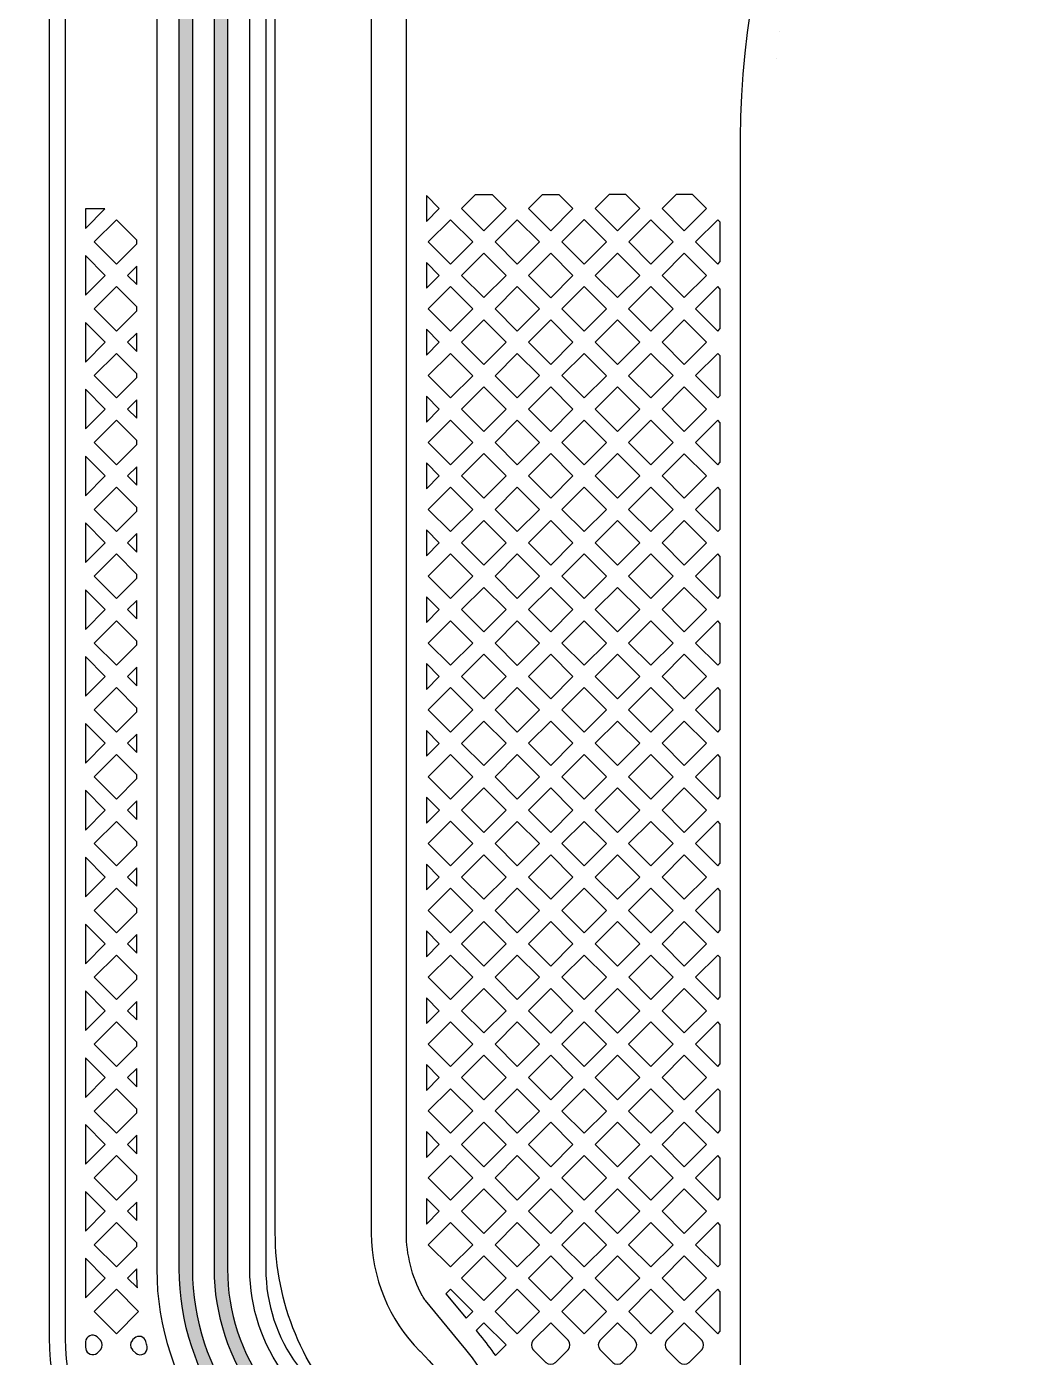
# Model space of a CAD drawing. Extents: x 3807 to 4077, y -466 to -276.
# Drawn here: x 3952.6 to 3958.98, y -406.12 to -397.67 of the extents above; entities that cross this region are included whole.
import ezdxf

# ---------------------------------------------------------------- set-up
doc = ezdxf.new("R2010")
doc.units = 0
doc.layers.add('gbr-dxf', color=7, linetype='Continuous')
doc.layers.add('gbr-outline-dxf', color=2, linetype='Continuous')
doc.layers.add('備註', color=1, linetype='Continuous', lineweight=9)
pattern_1 = [(0, (35.01403, -7.54149), (0, 0.06985), [0.0508, -0.01905]), (90, (35.01403, -7.54149), (-0.06985, 4e-18), [0.0508, -0.01905])]

msp = doc.modelspace()

# ---------------------------------------------------------------- hatches: boundary and pattern name
at = {"layer": '備註', "linetype": 'Continuous'}
h = msp.add_hatch(dxfattribs=at)
h.set_pattern_fill('ANGLE', color=4, scale=0.01, style=0)
h.set_pattern_definition(pattern_1)
h.paths.add_polyline_path([(3954.2188, -409.1791), (3954.2188, -409.1793), (3954.0408, -409.1793), (3954.0408, -408.6471), (3954.0406, -408.6464), (3954.1424, -408.5597), (3954.1614, -408.4634, -0.011884), (3954.1618, -408.4617, 0.047835), (3954.1703, -408.3723), (3954.1704, -408.3709), (3954.1704, -407.3891, -0.013493), (3954.1703, -407.3871, 0.16023), (3953.8779, -406.4987, -0.011743), (3953.8769, -406.4974, -0.160569), (3953.5678, -405.5578, -0.013355), (3953.5678, -405.5558), (3953.5678, -396.0388), (3953.5679, -396.0374, -0.198875), (3956.9056, -387.9793), (3956.9056, -387.9793), (3956.9056, -387.9793), (3956.9057, -387.9793), (3962.1146, -382.7703), (3962.1146, -382.7703), (3962.1147, -382.7702, 0.081468), (3964.1239, -379.9726, 0.107635), (3965.2315, -374.8905), (3965.2315, -374.8891), (3965.2315, -371.493, -0.005329), (3965.2312, -371.4684, -0.01598), (3965.2313, -371.466), (3965.2313, -328.7164, 0.02287), (3965.2075, -328.1979, -0.010413), (3965.2073, -328.1965, 0.017003), (3965.2031, -328.1636, -0.010657), (3965.2028, -328.1621, -0.003258), (3965.2017, -328.1547, -0.030586), (3965.2004, -328.1499, -0.043208), (3965.1952, -328.0975, -0.014798), (3965.1952, -328.0953, 0.022961), (3965.1921, -328.0509, -0.010581), (3965.1919, -328.0494, 0.133259), (3964.0815, -325.2912, -0.011775), (3964.0804, -325.2899, -0.163384), (3962.913, -321.814), (3962.913, -321.814), (3962.913, -312.4045), (3962.913, -312.403, -0.129716), (3963.3575, -310.7189, -0.010688), (3963.3583, -310.7176, 0.009413), (3963.3978, -310.6446, -0.008282), (3963.3982, -310.6438, -0.077139), (3963.8947, -309.965), (3963.8949, -309.9648), (3963.9649, -309.8945, -0.024653), (3963.9676, -309.8916, 0.19899), (3964.2516, -309.2067), (3964.2516, -309.2052), (3964.2516, -308.1821, -0.013626), (3964.2515, -308.18, 0.15526), (3964.2433, -308.1541, -0.047374), (3964.2387, -308.1519, -0.192505), (3964.143, -308.0276), (3964.1408, -308.0276), (3964.1408, -307.4947), (3964.3189, -307.4947), (3964.3189, -308.0276), (3964.3152, -308.0276, 0.020922), (3964.315, -308.0506), (3964.315, -308.0526, 0.077712), (3964.3285, -308.137, -0.085172), (3964.3298, -308.1453, -0.063907), (3964.3345, -308.1775, -0.01602), (3964.3346, -308.18), (3964.3346, -309.2066, -0.010618), (3964.3346, -309.2081, -0.197688), (3964.0289, -309.9476, -0.026109), (3964.0261, -309.9507), (3963.9537, -310.0233), (3963.9534, -310.0237, 0.077044), (3963.4724, -310.681, -0.00837), (3963.472, -310.6819, -0.009676), (3963.4298, -310.7597, -0.010876), (3963.429, -310.761, 0.129497), (3962.996, -312.4016), (3962.996, -312.403), (3962.996, -321.814, 0.163308), (3964.1456, -325.2384, -0.011598), (3964.1466, -325.2397, -0.133268), (3965.2742, -328.0382, -0.010737), (3965.2744, -328.0397, -0.024929), (3965.2782, -328.0961, -0.015908), (3965.2782, -328.0986, 0.033744), (3965.2809, -328.1283, -0.058086), (3965.283, -328.1377, 0.004537), (3965.2845, -328.1471, -0.010536), (3965.2848, -328.1485, -0.017065), (3965.2898, -328.1872, -0.011298), (3965.29, -328.1888, -0.022937), (3965.3143, -328.7164), (3965.3143, -328.7164), (3965.3143, -371.4684, -0.015825), (3965.3142, -371.4708, 0.004854), (3965.3145, -371.4915), (3965.3145, -371.4926), (3965.3145, -374.8876), (3965.3145, -374.889, -0.10765), (3964.1997, -380.0064, -0.014988), (3964.1987, -380.0085, -0.081493), (3962.1733, -382.8289), (3962.1733, -382.829), (3962.1733, -382.829), (3956.9643, -388.0379, 0.19891), (3953.6509, -396.0388), (3953.6508, -396.0402), (3953.6508, -405.5577, -0.01346), (3953.6508, -405.5598, 0.159945), (3953.9427, -406.4467, -0.011483), (3953.9437, -406.448, -0.160175), (3954.2533, -407.3849, -0.013717), (3954.2534, -407.387), (3954.2534, -408.3723, -0.010663), (3954.2533, -408.3738, -0.048065), (3954.2429, -408.4794, -0.012301), (3954.2425, -408.4812), (3954.2234, -408.5781, -0.008453), (3954.2235, -408.5791), (3954.2189, -409.1793)])
h = msp.add_hatch(dxfattribs=at)
h.set_pattern_fill('ANGLE', color=4, scale=0.01, style=0)
h.set_pattern_definition(pattern_1)
h.paths.add_polyline_path([(3964.5581, -308.1939), (3964.5581, -309.2069, -0.016305), (3964.5581, -309.2094, -0.198398), (3964.1845, -310.1085), (3964.1843, -310.1087), (3964.1119, -310.1813), (3964.1116, -310.1817, 0.077062), (3963.671, -310.7839, -0.008577), (3963.6705, -310.7848, -0.009589), (3963.6245, -310.8694), (3963.6241, -310.8702, 0.129718), (3963.2196, -312.4032, -0.013487), (3963.2195, -312.4053), (3963.2195, -321.8137), (3963.2195, -321.8151, 0.163227), (3964.3236, -325.1033, -0.011714), (3964.3246, -325.1046, -0.133288), (3965.4964, -328.012, -0.011579), (3965.4966, -328.0137, -0.022888), (3965.5016, -328.0859, -0.047003), (3965.5031, -328.0935, 0.014638), (3965.5056, -328.1127, -0.015724), (3965.5059, -328.1151, -0.01582), (3965.5124, -328.165, -0.017779), (3965.5128, -328.1677, -0.022951), (3965.5378, -328.7161, -0.01598), (3965.5377, -328.7186), (3965.5377, -371.4634, -0.019686), (3965.538, -371.4665, -0.017758), (3965.5381, -371.4693, 0.005313), (3965.5381, -371.4872, -0.018449), (3965.538, -371.4902), (3965.538, -374.8879), (3965.538, -374.8893, -0.107714), (3964.4016, -380.1025, -0.014366), (3964.4006, -380.1045, -0.081576), (3962.3316, -382.9872), (3962.3316, -382.9872), (3962.3316, -382.9872), (3957.1225, -388.1962), (3957.1223, -388.1965, 0.198894), (3953.8744, -396.0386), (3953.8744, -396.04), (3953.8744, -405.5577, -0.013447), (3953.8743, -405.5598, 0.159762), (3954.1222, -406.3136, -0.011483), (3954.1233, -406.3149, -0.160219), (3954.4768, -407.3847, -0.013731), (3954.4769, -407.3868), (3954.4769, -408.5406), (3954.569, -408.6464), (3954.5689, -408.6467), (3954.5689, -409.1792), (3954.3908, -409.1792), (3954.3908, -408.6468), (3954.3907, -408.6464), (3954.3939, -408.5885), (3954.3939, -407.3889, -0.013465), (3954.3938, -407.3868, 0.16027), (3954.0575, -406.3656, -0.011743), (3954.0565, -406.3642, -0.160496), (3953.7913, -405.5578, -0.013355), (3953.7914, -405.5558), (3953.7914, -396.0386), (3953.7914, -396.0371, -0.198861), (3957.0636, -388.1378), (3957.0638, -388.1375), (3962.2729, -382.9285), (3962.2729, -382.9285), (3962.2729, -382.9285, 0.081551), (3964.3258, -380.0687, 0.107699), (3965.455, -374.8908), (3965.455, -374.8893), (3965.455, -371.4878, -0.014064), (3965.4551, -371.4856, -0.003369), (3965.455, -371.4736, -0.030125), (3965.4547, -371.4687), (3965.4547, -328.7162, -0.016022), (3965.4548, -328.7137, 0.022735), (3965.4303, -328.178, -0.015857), (3965.43, -328.1756, 0.017511), (3965.4236, -328.1261, -0.019536), (3965.4232, -328.123, -0.009196), (3965.4212, -328.1081, -0.08322), (3965.4187, -328.0946, 0.024776), (3965.4143, -328.0246, -0.009807), (3965.4142, -328.0233, 0.133281), (3964.2595, -325.1561, -0.011696), (3964.2584, -325.1547, -0.163374), (3963.1365, -321.8137), (3963.1365, -321.8123), (3963.1365, -312.4033, -0.013556), (3963.1366, -312.4012, -0.12949), (3963.5515, -310.83), (3963.5519, -310.8292, 0.009593), (3963.5964, -310.7474), (3963.5968, -310.7467, -0.077165), (3964.0529, -310.123), (3964.0531, -310.1228), (3964.1255, -310.0502), (3964.1258, -310.0498, 0.1989), (3964.4751, -309.2069, -0.01598), (3964.4751, -309.2045), (3964.4751, -308.1939, -0.043357), (3964.477, -308.1719, -0.11098), (3964.4788, -308.16, 0.10686), (3964.4925, -308.0725, -0.135663), (3964.4956, -308.0582, 0.032048), (3964.4945, -308.0312), (3964.4907, -308.0276), (3964.4908, -308.0273), (3964.4908, -307.4947), (3964.6688, -307.4947), (3964.6688, -308.0271), (3964.669, -308.0276), (3964.6652, -308.0313, -0.241105), (3964.5908, -308.142, -0.020161), (3964.5839, -308.1496), (3964.5838, -308.1497), (3964.5714, -308.162), (3964.5713, -308.1621, 0.199548), (3964.5581, -308.1939)])

# ---------------------------------------------------------------- linework, layer by layer
at = {"layer": 'gbr-dxf', "linetype": 'Continuous'}
for points in [[(3958.7836, -394.5773, 0.207988), (3957.13, -398.3802), (3957.13, -398.5809, -0.010927), (3957.1301, -398.5834), (3957.1301, -408.3532, -0.013743)], [(3952.7417, -396.0345), (3952.7417, -405.9959, 0.198901), (3953.1557, -406.9949, -0.198712)], [(3953.2271, -406.9206, -0.197971), (3952.8448, -405.9985, -0.01119), (3952.8448, -405.9959), (3952.8448, -398.7674, -0.010918), (3952.8448, -398.7648), (3952.8448, -396.0345, -0.079877)], [(3953.4249, -396.0376), (3953.4249, -398.7655), (3953.425, -398.7673), (3953.425, -405.5595, 0.159807), (3953.7601, -406.5795, -0.01442)], [(3953.8769, -406.4974, -0.160569), (3953.5678, -405.5578, -0.013355), (3953.5678, -405.5558), (3953.5678, -396.0388)], [(3953.6508, -396.0402), (3953.6508, -405.5577, -0.01346), (3953.6508, -405.5598, 0.159945), (3953.9427, -406.4467, -0.011483)], [(3953.8744, -396.04), (3953.8744, -405.5577, -0.013447), (3953.8743, -405.5598, 0.159762), (3954.1222, -406.3136, -0.011483), (3954.1233, -406.3149, -0.160219), (3954.4768, -407.3847, -0.013731), (3954.4769, -407.3868), (3954.4769, -408.5406), (3954.569, -408.6464), (3954.5689, -408.6467), (3954.5689, -409.1792), (3954.3908, -409.1792), (3954.3908, -408.6468), (3954.3907, -408.6464), (3954.3939, -408.5885), (3954.3939, -407.3889, -0.013465), (3954.3938, -407.3868, 0.16027), (3954.0575, -406.3656, -0.011743), (3954.0565, -406.3642, -0.160496), (3953.7913, -405.5578, -0.013355), (3953.7914, -405.5558), (3953.7914, -396.0386)], [(3954.237, -406.2308, -0.159783), (3954.0157, -405.5609, -0.012478), (3954.0157, -405.5586), (3954.0157, -396.0389, -0.014513)], [(3954.1173, -396.0416), (3954.1173, -405.5562, -0.012174), (3954.1173, -405.5585, 0.159868), (3954.3177, -406.169, -0.009738)], [(3954.6678, -406.513, -0.198915), (3954.1772, -405.3287), (3954.1773, -405.3248), (3954.1773, -396.0389, -0.005038)], [(3954.7869, -396.0443), (3954.7869, -405.3287), (3954.7868, -405.3321, 0.197107), (3955.0961, -406.0791, -0.003919), (3955.0989, -406.0819, -0.198233), (3955.5842, -407.2491, -0.004125)], [(3955.8069, -407.2525, 0.173916), (3955.3782, -406.0579, -0.012581), (3955.3763, -406.0556), (3955.1317, -405.7588, -0.010499), (3955.1301, -405.757, -0.04898), (3955.1111, -405.7284, -0.008571), (3955.1102, -405.7267, -0.123763), (3955.0099, -405.3287), (3955.0099, -405.3268), (3955.0099, -398.6988), (3955.0099, -398.6983), (3955.0099, -398.5852), (3955.0099, -398.5817), (3955.0099, -396.7529, -0.409923)]]:
    msp.add_lwpolyline(points, format="xyb", dxfattribs=at)
for points in [[(3955.1369, -398.9104), (3955.2189, -398.8284), (3955.1369, -398.7465)], [(3955.3604, -398.8284), (3955.5017, -398.9698), (3955.6432, -398.8283), (3955.5569, -398.742), (3955.4465, -398.7423)], [(3955.7847, -398.8283), (3955.9261, -398.9696), (3956.0674, -398.8283), (3955.98, -398.7409), (3955.8718, -398.7412)], [(3956.2089, -398.8283), (3956.3504, -398.9697), (3956.4917, -398.8284), (3956.4032, -398.7398), (3956.2971, -398.7401)], [(3956.6333, -398.8284), (3956.7746, -398.9697), (3956.9158, -398.8284), (3956.8261, -398.7387), (3956.7227, -398.7389)], [(3953.0954, -398.8308), (3952.9718, -398.8308), (3952.9718, -398.9544)], [(3953.0272, -399.0405), (3953.1685, -399.1818), (3953.298, -399.0524), (3953.298, -399.0286), (3953.1685, -398.8992)], [(3955.1484, -399.0405), (3955.2897, -399.1818), (3955.431, -399.0405), (3955.2896, -398.8992)], [(3955.5725, -399.0405), (3955.7138, -399.1819), (3955.8553, -399.0404), (3955.714, -398.8991)], [(3955.9968, -399.0404), (3956.1383, -399.1818), (3956.2796, -399.0405), (3956.1382, -398.899)], [(3956.4212, -399.0405), (3956.5625, -399.1818), (3956.7038, -399.0405), (3956.5625, -398.8991)], [(3956.8454, -399.0405), (3956.9867, -399.1818), (3957.0031, -399.1654), (3957.0031, -398.9157), (3956.9866, -398.8992)], [(3955.3605, -399.2525), (3955.5018, -399.3939), (3955.643, -399.2526), (3955.5017, -399.1113)], [(3955.7846, -399.2526), (3955.926, -399.3941), (3956.0675, -399.2526), (3955.9261, -399.1111)], [(3956.209, -399.2526), (3956.3504, -399.3939), (3956.4917, -399.2526), (3956.3504, -399.1112)], [(3956.6332, -399.2526), (3956.7746, -399.3939), (3956.9159, -399.2525), (3956.7746, -399.1112)], [(3952.9718, -399.3786), (3953.0977, -399.2526), (3952.9718, -399.1266)], [(3955.1369, -399.3346), (3955.2189, -399.2525), (3955.1369, -399.1705)], [(3953.0272, -399.4647), (3953.1686, -399.6062), (3953.298, -399.4768), (3953.298, -399.4528), (3953.1685, -399.3234)], [(3955.1484, -399.4647), (3955.2897, -399.606), (3955.431, -399.4646), (3955.2897, -399.3233)], [(3955.5726, -399.4646), (3955.714, -399.6061), (3955.8553, -399.4648), (3955.7138, -399.3234)], [(3955.9968, -399.4648), (3956.1381, -399.6062), (3956.2796, -399.4647), (3956.1383, -399.3234)], [(3956.4211, -399.4647), (3956.5625, -399.606), (3956.7038, -399.4647), (3956.5625, -399.3233)], [(3956.8453, -399.4647), (3956.9867, -399.606), (3957.0031, -399.5896), (3957.0031, -399.3397), (3956.9867, -399.3233)], [(3955.3604, -399.6767), (3955.5019, -399.8182), (3955.6433, -399.6769), (3955.5018, -399.5354)], [(3955.7848, -399.6769), (3955.9261, -399.8182), (3956.0674, -399.6769), (3955.926, -399.5356)], [(3956.2089, -399.6769), (3956.3502, -399.8183), (3956.4917, -399.6768), (3956.3504, -399.5354)], [(3956.6332, -399.6768), (3956.7745, -399.8181), (3956.9159, -399.6767), (3956.7746, -399.5354)], [(3952.9718, -399.803), (3953.0978, -399.6769), (3952.9718, -399.5508)], [(3955.1369, -399.7587), (3955.2189, -399.6767), (3955.1369, -399.5948)], [(3953.0274, -399.8889), (3953.1687, -400.0303), (3953.298, -399.901), (3953.298, -399.8771), (3953.1686, -399.7477)], [(3955.1483, -399.8889), (3955.2898, -400.0303), (3955.4311, -399.889), (3955.2897, -399.7475)], [(3955.5727, -399.889), (3955.714, -400.0303), (3955.8553, -399.8889), (3955.714, -399.7476)], [(3955.9969, -399.8889), (3956.1382, -400.0303), (3956.2794, -399.889), (3956.1381, -399.7477)], [(3956.421, -399.889), (3956.5623, -400.0303), (3956.7038, -399.8889), (3956.5625, -399.7475)], [(3956.8453, -399.8889), (3956.9866, -400.0302), (3957.0031, -400.0138), (3957.0031, -399.7639), (3956.9867, -399.7475)], [(3952.9718, -400.2272), (3953.0979, -400.101), (3952.9718, -399.9749)], [(3955.1369, -400.1832), (3955.219, -400.1011), (3955.1369, -400.019)], [(3955.3606, -400.1011), (3955.5019, -400.2424), (3955.6432, -400.1011), (3955.5019, -399.9597)], [(3955.7848, -400.1011), (3955.9261, -400.2424), (3956.0674, -400.101), (3955.9261, -399.9597)], [(3956.209, -400.101), (3956.3503, -400.2424), (3956.4915, -400.1011), (3956.3502, -399.9598)], [(3956.6331, -400.1011), (3956.7744, -400.2424), (3956.9159, -400.101), (3956.7745, -399.9596)], [(3953.0273, -400.3131), (3953.1687, -400.4545), (3953.298, -400.3252), (3953.298, -400.3011), (3953.1687, -400.1718)], [(3955.1484, -400.3132), (3955.2898, -400.4545), (3955.4311, -400.3132), (3955.2898, -400.1718)], [(3955.5726, -400.3132), (3955.714, -400.4545), (3955.8553, -400.3131), (3955.714, -400.1718)], [(3955.9968, -400.3131), (3956.1382, -400.4545), (3956.2795, -400.3131), (3956.1382, -400.1718)], [(3956.4211, -400.3131), (3956.5624, -400.4544), (3956.7036, -400.3132), (3956.5623, -400.1719)], [(3956.8452, -400.3132), (3956.9866, -400.4546), (3957.0031, -400.4382), (3957.0031, -400.1882), (3956.9866, -400.1717)], [(3952.9718, -400.6514), (3953.0979, -400.5252), (3952.9718, -400.3991)], [(3955.1369, -400.6074), (3955.219, -400.5253), (3955.1369, -400.4432)], [(3955.3605, -400.5253), (3955.5019, -400.6666), (3955.6432, -400.5253), (3955.5019, -400.3839)], [(3955.7847, -400.5253), (3955.9261, -400.6666), (3956.0674, -400.5252), (3955.9261, -400.3839)], [(3956.2089, -400.5252), (3956.3503, -400.6666), (3956.4916, -400.5252), (3956.3503, -400.3839)], [(3956.6331, -400.5252), (3956.7746, -400.6667), (3956.9158, -400.5254), (3956.7744, -400.384)], [(3953.0272, -400.7375), (3953.1685, -400.8788), (3953.298, -400.7493), (3953.298, -400.7253), (3953.1687, -400.596)], [(3955.1484, -400.7374), (3955.2897, -400.8788), (3955.4311, -400.7374), (3955.2898, -400.5961)], [(3955.5726, -400.7374), (3955.7139, -400.8787), (3955.8553, -400.7374), (3955.714, -400.596)], [(3955.9968, -400.7374), (3956.1381, -400.8787), (3956.2795, -400.7373), (3956.1382, -400.596)], [(3956.421, -400.7373), (3956.5625, -400.8788), (3956.7038, -400.7374), (3956.5624, -400.596)], [(3956.8454, -400.7374), (3956.9867, -400.8788), (3957.0031, -400.8624), (3957.0031, -400.6126), (3956.9866, -400.5962)], [(3952.9718, -401.0756), (3953.0977, -400.9496), (3952.9718, -400.8236)], [(3955.1369, -401.0315), (3955.2189, -400.9495), (3955.1369, -400.8675)], [(3955.3605, -400.9495), (3955.5018, -401.0908), (3955.6432, -400.9495), (3955.5019, -400.8081)], [(3955.7847, -400.9495), (3955.926, -401.0908), (3956.0674, -400.9494), (3955.9261, -400.8081)], [(3956.2089, -400.9494), (3956.3504, -401.0909), (3956.4917, -400.9495), (3956.3503, -400.8081)], [(3956.6332, -400.9495), (3956.7746, -401.0909), (3956.9159, -400.9495), (3956.7746, -400.8082)], [(3953.0272, -401.1617), (3953.1685, -401.303), (3953.298, -401.1735), (3953.298, -401.1498), (3953.1685, -401.0203)], [(3955.1484, -401.1616), (3955.2897, -401.303), (3955.431, -401.1616), (3955.2897, -401.0203)], [(3955.5726, -401.1616), (3955.7139, -401.3029), (3955.8553, -401.1616), (3955.7139, -401.0202)], [(3955.9968, -401.1616), (3956.1382, -401.303), (3956.2796, -401.1617), (3956.1381, -401.0202)], [(3956.4211, -401.1617), (3956.5625, -401.303), (3956.7038, -401.1616), (3956.5625, -401.0203)], [(3956.8453, -401.1616), (3956.9867, -401.303), (3957.0031, -401.2866), (3957.0031, -401.0367), (3956.9867, -401.0203)], [(3952.9718, -401.4997), (3953.0977, -401.3738), (3952.9718, -401.2478)], [(3955.1369, -401.4557), (3955.2189, -401.3737), (3955.1369, -401.2917)], [(3955.3604, -401.3737), (3955.5018, -401.515), (3955.6431, -401.3737), (3955.5018, -401.2324)], [(3955.7847, -401.3737), (3955.9261, -401.5152), (3956.0675, -401.3738), (3955.926, -401.2323)], [(3956.209, -401.3738), (3956.3503, -401.5151), (3956.4917, -401.3737), (3956.3504, -401.2324)], [(3956.6332, -401.3737), (3956.7745, -401.5151), (3956.9159, -401.3737), (3956.7746, -401.2324)], [(3953.0272, -401.5858), (3953.1686, -401.7271), (3953.298, -401.5977), (3953.298, -401.574), (3953.1685, -401.4445)], [(3955.1483, -401.5858), (3955.2897, -401.7272), (3955.431, -401.5858), (3955.2897, -401.4445)], [(3955.5725, -401.5858), (3955.714, -401.7273), (3955.8553, -401.5859), (3955.7139, -401.4445)], [(3955.9969, -401.5859), (3956.1382, -401.7272), (3956.2796, -401.5859), (3956.1382, -401.4445)], [(3956.4211, -401.5859), (3956.5624, -401.7272), (3956.7038, -401.5858), (3956.5625, -401.4445)], [(3956.8453, -401.5858), (3956.9866, -401.7272), (3957.0031, -401.7107), (3957.0031, -401.4609), (3956.9867, -401.4445)], [(3952.9718, -401.9239), (3953.0978, -401.7979), (3952.9718, -401.6718)], [(3955.1369, -401.8799), (3955.2189, -401.7979), (3955.1369, -401.716)], [(3955.3604, -401.7979), (3955.5019, -401.9394), (3955.6432, -401.798), (3955.5018, -401.6566)], [(3955.7848, -401.798), (3955.9261, -401.9394), (3956.0674, -401.798), (3955.9261, -401.6567)], [(3956.209, -401.798), (3956.3503, -401.9393), (3956.4917, -401.798), (3956.3503, -401.6566)], [(3956.6332, -401.798), (3956.7745, -401.9393), (3956.9159, -401.7979), (3956.7745, -401.6566)], [(3953.0272, -402.01), (3953.1687, -402.1514), (3953.298, -402.0221), (3953.298, -401.9981), (3953.1686, -401.8686)], [(3955.1483, -402.01), (3955.2898, -402.1515), (3955.4311, -402.0101), (3955.2897, -401.8687)], [(3955.5726, -402.0101), (3955.714, -402.1515), (3955.8553, -402.0101), (3955.714, -401.8688)], [(3955.9968, -402.0101), (3956.1382, -402.1514), (3956.2795, -402.0101), (3956.1382, -401.8688)], [(3956.4211, -402.0101), (3956.5624, -402.1514), (3956.7038, -402.01), (3956.5624, -401.8687)], [(3956.8453, -402.01), (3956.9866, -402.1514), (3957.0031, -402.1349), (3957.0031, -401.8851), (3956.9866, -401.8687)], [(3952.9718, -402.3483), (3953.0979, -402.2222), (3952.9718, -402.0961)], [(3955.1369, -402.3043), (3955.219, -402.2223), (3955.1369, -402.1402)], [(3955.3605, -402.2223), (3955.5019, -402.3636), (3955.6432, -402.2222), (3955.5019, -402.0809)], [(3955.7847, -402.2222), (3955.9261, -402.3636), (3956.0674, -402.2222), (3955.9261, -402.0809)], [(3956.2089, -402.2222), (3956.3503, -402.3635), (3956.4916, -402.2222), (3956.3503, -402.0809)], [(3956.6331, -402.2222), (3956.7745, -402.3635), (3956.9158, -402.2221), (3956.7745, -402.0808)], [(3953.0273, -402.4343), (3953.1686, -402.5757), (3953.298, -402.4463), (3953.298, -402.4223), (3953.1687, -402.293)], [(3955.1485, -402.4343), (3955.2898, -402.5756), (3955.4311, -402.4344), (3955.2898, -402.293)], [(3955.5726, -402.4344), (3955.7139, -402.5757), (3955.8553, -402.4343), (3955.714, -402.293)], [(3955.9968, -402.4343), (3956.1381, -402.5757), (3956.2795, -402.4343), (3956.1382, -402.293)], [(3956.421, -402.4343), (3956.5624, -402.5756), (3956.7037, -402.4343), (3956.5624, -402.293)], [(3956.8452, -402.4343), (3956.9866, -402.5756), (3957.0031, -402.5591), (3957.0031, -402.3094), (3956.9866, -402.2929)], [(3952.9718, -402.7725), (3953.0979, -402.6464), (3952.9718, -402.5203)], [(3955.1369, -402.7285), (3955.2191, -402.6464), (3955.1369, -402.5642)], [(3955.3606, -402.6464), (3955.5019, -402.7877), (3955.6432, -402.6464), (3955.5019, -402.5051)], [(3955.7847, -402.6464), (3955.926, -402.7878), (3956.0674, -402.6464), (3955.9261, -402.5051)], [(3956.2089, -402.6464), (3956.3502, -402.7877), (3956.4916, -402.6464), (3956.3503, -402.5051)], [(3956.6331, -402.6464), (3956.7744, -402.7877), (3956.9158, -402.6464), (3956.7745, -402.505)], [(3953.0273, -402.8585), (3953.1686, -402.9999), (3953.298, -402.8705), (3953.298, -402.8465), (3953.1686, -402.7172)], [(3955.1484, -402.8586), (3955.2897, -402.9999), (3955.4312, -402.8585), (3955.2898, -402.7171)], [(3955.5727, -402.8585), (3955.714, -402.9998), (3955.8553, -402.8585), (3955.7139, -402.7172)], [(3955.9968, -402.8585), (3956.1381, -402.9999), (3956.2795, -402.8585), (3956.1381, -402.7172)], [(3956.421, -402.8585), (3956.5623, -402.9998), (3956.7037, -402.8585), (3956.5624, -402.7172)], [(3956.8452, -402.8585), (3956.9867, -402.9999), (3957.0031, -402.9835), (3957.0031, -402.7336), (3956.9866, -402.7171)], [(3952.9718, -403.1967), (3953.0978, -403.0706), (3952.9718, -402.9445)], [(3955.1369, -403.1527), (3955.2189, -403.0707), (3955.1369, -402.9887)], [(3955.3604, -403.0707), (3955.5018, -403.212), (3955.6432, -403.0705), (3955.5019, -402.9292)], [(3955.7848, -403.0705), (3955.9261, -403.2119), (3956.0674, -403.0706), (3955.926, -402.9293)], [(3956.2089, -403.0706), (3956.3502, -403.2119), (3956.4916, -403.0706), (3956.3502, -402.9293)], [(3956.6331, -403.0706), (3956.7745, -403.212), (3956.9159, -403.0707), (3956.7744, -402.9292)], [(3953.0272, -403.2828), (3953.1686, -403.4241), (3953.298, -403.2947), (3953.298, -403.2707), (3953.1686, -403.1414)], [(3955.1483, -403.2828), (3955.2897, -403.4241), (3955.431, -403.2828), (3955.2897, -403.1415)], [(3955.5725, -403.2828), (3955.7139, -403.4241), (3955.8553, -403.2826), (3955.714, -403.1413)], [(3955.9969, -403.2826), (3956.1382, -403.424), (3956.2794, -403.2827), (3956.1381, -403.1414)], [(3956.421, -403.2827), (3956.5624, -403.4242), (3956.7038, -403.2828), (3956.5623, -403.1414)], [(3956.8453, -403.2828), (3956.9866, -403.4241), (3957.0031, -403.4077), (3957.0031, -403.1579), (3956.9867, -403.1415)], [(3952.9718, -403.6209), (3953.0978, -403.4949), (3952.9718, -403.3688)], [(3955.1369, -403.5769), (3955.2189, -403.4949), (3955.1369, -403.4129)], [(3955.3604, -403.4949), (3955.5018, -403.6362), (3955.6431, -403.4949), (3955.5018, -403.3536)], [(3955.7846, -403.4949), (3955.926, -403.6362), (3956.0674, -403.4947), (3955.9261, -403.3534)], [(3956.209, -403.4947), (3956.3504, -403.6362), (3956.4917, -403.4949), (3956.3502, -403.3535)], [(3956.6332, -403.4949), (3956.7745, -403.6363), (3956.9159, -403.4949), (3956.7745, -403.3536)], [(3953.0272, -403.707), (3953.1685, -403.8483), (3953.298, -403.7189), (3953.298, -403.695), (3953.1686, -403.5656)], [(3955.1483, -403.707), (3955.2896, -403.8483), (3955.431, -403.707), (3955.2897, -403.5657)], [(3955.5725, -403.707), (3955.7138, -403.8483), (3955.8552, -403.707), (3955.7139, -403.5656)], [(3955.9967, -403.707), (3956.1382, -403.8484), (3956.2796, -403.7069), (3956.1382, -403.5655)], [(3956.4212, -403.7069), (3956.5625, -403.8483), (3956.7038, -403.707), (3956.5624, -403.5657)], [(3956.8453, -403.707), (3956.9866, -403.8483), (3957.0031, -403.8319), (3957.0031, -403.5821), (3956.9866, -403.5657)], [(3952.9718, -404.0451), (3953.0978, -403.9191), (3952.9718, -403.7931)], [(3955.1369, -404.001), (3955.2189, -403.9191), (3955.1369, -403.8372)], [(3955.3604, -403.9191), (3955.5017, -404.0604), (3955.6431, -403.9191), (3955.5017, -403.7778)], [(3955.7846, -403.9191), (3955.9261, -404.0605), (3956.0674, -403.9192), (3955.926, -403.7777)], [(3956.2089, -403.9192), (3956.3503, -404.0605), (3956.4917, -403.919), (3956.3504, -403.7777)], [(3956.6333, -403.919), (3956.7746, -404.0604), (3956.9158, -403.9191), (3956.7745, -403.7778)], [(3953.0272, -404.1312), (3953.1686, -404.2726), (3953.298, -404.1433), (3953.298, -404.1193), (3953.1685, -403.9898)], [(3955.1484, -404.1311), (3955.2897, -404.2724), (3955.431, -404.1312), (3955.2896, -403.9899)], [(3955.5725, -404.1312), (3955.7139, -404.2726), (3955.8553, -404.1313), (3955.7138, -403.9898)], [(3955.9968, -404.1313), (3956.1381, -404.2726), (3956.2795, -404.1313), (3956.1382, -403.9899)], [(3956.421, -404.1313), (3956.5624, -404.2726), (3956.7038, -404.1311), (3956.5625, -403.9898)], [(3956.8454, -404.1311), (3956.9867, -404.2724), (3957.0031, -404.2561), (3957.0031, -404.0063), (3956.9866, -403.9899)], [(3952.9718, -404.4695), (3953.0979, -404.3434), (3952.9718, -404.2173)], [(3955.1369, -404.4252), (3955.2189, -404.3432), (3955.1369, -404.2612)], [(3955.3605, -404.3432), (3955.5019, -404.4847), (3955.6432, -404.3434), (3955.5017, -404.202)], [(3955.7847, -404.3434), (3955.926, -404.4847), (3956.0674, -404.3434), (3955.9261, -404.2021)], [(3956.2089, -404.3434), (3956.3502, -404.4847), (3956.4916, -404.3434), (3956.3503, -404.202)], [(3956.6331, -404.3434), (3956.7744, -404.4847), (3956.9159, -404.3432), (3956.7746, -404.2019)], [(3953.0273, -404.5555), (3953.1686, -404.6968), (3953.298, -404.5675), (3953.298, -404.5435), (3953.1686, -404.4142)], [(3955.1484, -404.5553), (3955.2898, -404.6968), (3955.4312, -404.5554), (3955.2897, -404.414)], [(3955.5727, -404.5554), (3955.714, -404.6968), (3955.8553, -404.5555), (3955.7139, -404.4142)], [(3955.9968, -404.5555), (3956.1381, -404.6968), (3956.2795, -404.5555), (3956.1381, -404.4142)], [(3956.421, -404.5555), (3956.5623, -404.6968), (3956.7037, -404.5555), (3956.5624, -404.4141)], [(3956.8452, -404.5555), (3956.9865, -404.6968), (3957.0031, -404.6802), (3957.0031, -404.4304), (3956.9867, -404.414)], [(3952.9718, -404.8937), (3953.0978, -404.7676), (3952.9718, -404.6415)], [(3955.1369, -404.8497), (3955.219, -404.7675), (3955.1369, -404.6854)], [(3955.3606, -404.7675), (3955.5019, -404.9089), (3955.6433, -404.7675), (3955.5019, -404.6262)], [(3955.7848, -404.7675), (3955.9261, -404.9088), (3956.0674, -404.7676), (3955.926, -404.6263)], [(3956.2089, -404.7676), (3956.3502, -404.9089), (3956.4916, -404.7676), (3956.3502, -404.6262)], [(3956.6331, -404.7676), (3956.7744, -404.9089), (3956.9158, -404.7675), (3956.7744, -404.6262)], [(3953.0274, -404.9796), (3953.1687, -405.1209), (3953.298, -404.9916), (3953.298, -404.9677), (3953.1686, -404.8384)], [(3955.1485, -404.9797), (3955.2898, -405.121), (3955.4311, -404.9796), (3955.2898, -404.8383)], [(3955.5727, -404.9796), (3955.714, -405.121), (3955.8553, -404.9796), (3955.714, -404.8383)], [(3955.9969, -404.9796), (3956.1382, -405.1209), (3956.2794, -404.9797), (3956.1381, -404.8384)], [(3956.421, -404.9797), (3956.5623, -405.121), (3956.7037, -404.9797), (3956.5623, -404.8383)], [(3956.8452, -404.9797), (3956.9866, -405.1211), (3957.0031, -405.1047), (3957.0031, -404.8548), (3956.9865, -404.8383)], [(3952.9718, -405.3179), (3953.0979, -405.1917), (3952.9718, -405.0655)], [(3955.1369, -405.2738), (3955.219, -405.1917), (3955.1369, -405.1097)], [(3955.3606, -405.1917), (3955.5019, -405.3331), (3955.6432, -405.1917), (3955.5019, -405.0504)], [(3955.7848, -405.1917), (3955.9261, -405.333), (3956.0674, -405.1917), (3955.9261, -405.0504)], [(3956.209, -405.1917), (3956.3503, -405.333), (3956.4915, -405.1918), (3956.3502, -405.0504)], [(3956.6331, -405.1918), (3956.7745, -405.3332), (3956.9159, -405.1919), (3956.7744, -405.0504)], [(3953.0272, -405.4039), (3953.1685, -405.5453), (3953.298, -405.4158), (3953.298, -405.3918), (3953.1687, -405.2625)], [(3955.1483, -405.404), (3955.2896, -405.5453), (3955.4311, -405.4038), (3955.2898, -405.2625)], [(3955.5726, -405.4038), (3955.714, -405.5452), (3955.8553, -405.4038), (3955.714, -405.2625)], [(3955.9968, -405.4038), (3956.1382, -405.5451), (3956.2795, -405.4038), (3956.1382, -405.2625)], [(3956.4211, -405.4038), (3956.5625, -405.5452), (3956.7038, -405.404), (3956.5623, -405.2625)], [(3956.8453, -405.404), (3956.9866, -405.5453), (3957.0031, -405.5289), (3957.0031, -405.2791), (3956.9866, -405.2626)], [(3952.9718, -405.742), (3953.0978, -405.616), (3952.9718, -405.49)], [(3955.3604, -405.6161), (3955.5017, -405.7574), (3955.6432, -405.6159), (3955.5019, -405.4746)], [(3955.7847, -405.6159), (3955.9261, -405.7573), (3956.0674, -405.6159), (3955.9261, -405.4746)], [(3956.2089, -405.6159), (3956.3504, -405.7574), (3956.4917, -405.616), (3956.3503, -405.4746)], [(3956.6333, -405.616), (3956.7746, -405.7573), (3956.9158, -405.6161), (3956.7745, -405.4748)], [(3953.0272, -405.8281), (3953.1686, -405.9695), (3953.3099, -405.8281), (3953.1685, -405.6868)], [(3955.2608, -405.7157), (3955.3885, -405.8706), (3955.431, -405.8282), (3955.2896, -405.6868)], [(3955.5725, -405.8282), (3955.7138, -405.9695), (3955.8553, -405.828), (3955.714, -405.6867)], [(3955.9968, -405.828), (3956.1383, -405.9695), (3956.2796, -405.8281), (3956.1382, -405.6867)], [(3956.4212, -405.8281), (3956.5625, -405.9694), (3956.7038, -405.8281), (3956.5625, -405.6868)], [(3956.8454, -405.8281), (3956.9867, -405.9694), (3957.0031, -405.953), (3957.0031, -405.7033), (3956.9866, -405.6868)]]:
    msp.add_lwpolyline(points, close=True, dxfattribs=at)
at = {"layer": 'gbr-dxf'}
for points in [[(3953.298, -399.3113), (3953.298, -399.1939), (3953.2393, -399.2526)], [(3953.298, -399.7355), (3953.298, -399.6183), (3953.2394, -399.6769)], [(3953.298, -400.1596), (3953.298, -400.0425), (3953.2394, -400.101)], [(3953.298, -400.5838), (3953.298, -400.4667), (3953.2394, -400.5252)], [(3953.298, -401.0083), (3953.298, -400.8909), (3953.2393, -400.9496)], [(3953.298, -401.4325), (3953.298, -401.315), (3953.2392, -401.3738)], [(3953.298, -401.8565), (3953.298, -401.7392), (3953.2393, -401.7979)], [(3953.298, -402.2808), (3953.298, -402.1637), (3953.2394, -402.2222)], [(3953.298, -402.705), (3953.298, -402.5878), (3953.2394, -402.6464)], [(3953.298, -403.1292), (3953.298, -403.012), (3953.2394, -403.0706)], [(3953.298, -403.5535), (3953.298, -403.4362), (3953.2393, -403.4949)], [(3953.298, -403.9777), (3953.298, -403.8604), (3953.2393, -403.9191)], [(3953.298, -404.402), (3953.298, -404.2848), (3953.2394, -404.3434)], [(3953.298, -404.8262), (3953.298, -404.709), (3953.2394, -404.7676)], [(3953.298, -405.2502), (3953.298, -405.1332), (3953.2394, -405.1917)]]:
    msp.add_lwpolyline(points, close=True, dxfattribs=at)
at = {"layer": 'gbr-dxf', "linetype": 'Continuous'}
for points in [[(3953.3019, -405.6786, -0.01613), (3953.298, -405.5595), (3953.298, -405.5595), (3953.298, -405.5574), (3953.2393, -405.616)], [(3955.4524, -405.9482), (3955.4762, -405.9771, -0.012827), (3955.4781, -405.9795, -0.0201), (3955.5753, -406.108), (3955.643, -406.0403), (3955.5017, -405.8989)], [(3955.8155, -406.0705, -0.064148), (3955.8171, -406.0728), (3955.8937, -406.1493, -0.058766), (3955.8958, -406.1509, 0.39083), (3955.9564, -406.1509, -0.055883), (3955.9584, -406.1494), (3956.0352, -406.0725, -0.05598), (3956.0367, -406.0705, 0.390799), (3956.0367, -406.0099, -0.052905), (3956.0353, -406.0081), (3955.9261, -405.8988), (3955.817, -406.0079, -0.05577), (3955.8155, -406.0099, 0.39097)], [(3956.2398, -406.0706, -0.052655), (3956.2413, -406.0725), (3956.318, -406.1492, -0.058719), (3956.3201, -406.1507, 0.391162), (3956.3807, -406.1507, -0.055883), (3956.3827, -406.1492), (3956.4594, -406.0725, -0.05598), (3956.4609, -406.0705, 0.39114), (3956.4609, -406.0099, -0.052945), (3956.4595, -406.008), (3956.3504, -405.8989), (3956.2413, -406.0079, -0.05598), (3956.2398, -406.01, 0.391218)], [(3956.664, -406.0705, -0.052655), (3956.6655, -406.0724), (3956.7422, -406.1491, -0.058719), (3956.7443, -406.1507, 0.391162), (3956.8049, -406.1507, -0.055883), (3956.8069, -406.1492), (3956.8835, -406.0726, -0.05598), (3956.885, -406.0706, 0.39114), (3956.885, -406.01, -0.064404), (3956.8833, -406.0076), (3956.7746, -405.8989), (3956.6655, -406.0079, -0.05598), (3956.664, -406.0099, 0.391218)], [(3952.9721, -406.0201, 0.009388), (3952.9738, -406.0642, 0.563419), (3953.0462, -406.0919), (3953.0655, -406.0726, -0.056017), (3953.067, -406.0706, 0.390854), (3953.067, -406.01, -0.058735), (3953.0654, -406.0079), (3953.0461, -405.9886, 0.611613)], [(3953.2701, -406.01, 0.390626), (3953.2701, -406.0706, -0.056786), (3953.2717, -406.0726), (3953.2916, -406.0926, 0.673181), (3953.3646, -406.0508, -0.004759), (3953.3557, -406.0173, 0.538145), (3953.2834, -405.9962), (3953.2716, -406.008, -0.055966)]]:
    msp.add_lwpolyline(points, format="xyb", close=True, dxfattribs=at)
at = {"layer": 'gbr-outline-dxf', "linetype": 'Continuous', "const_width": 0.000025}
msp.add_lwpolyline([(3958.9198, -394.7243, 0.207969), (3957.3302, -398.3805), (3957.3302, -410.828, -0.414366), (3956.8303, -411.3281), (3947.2329, -411.3281, -0.147926), (3946.6787, -411.1605), (3946.4751, -411.0246, -0.250655), (3946.0302, -410.193), (3946.0302, -393.1232, -0.154617)], format="xyb", dxfattribs=at)

doc.saveas('drawing.dxf')
